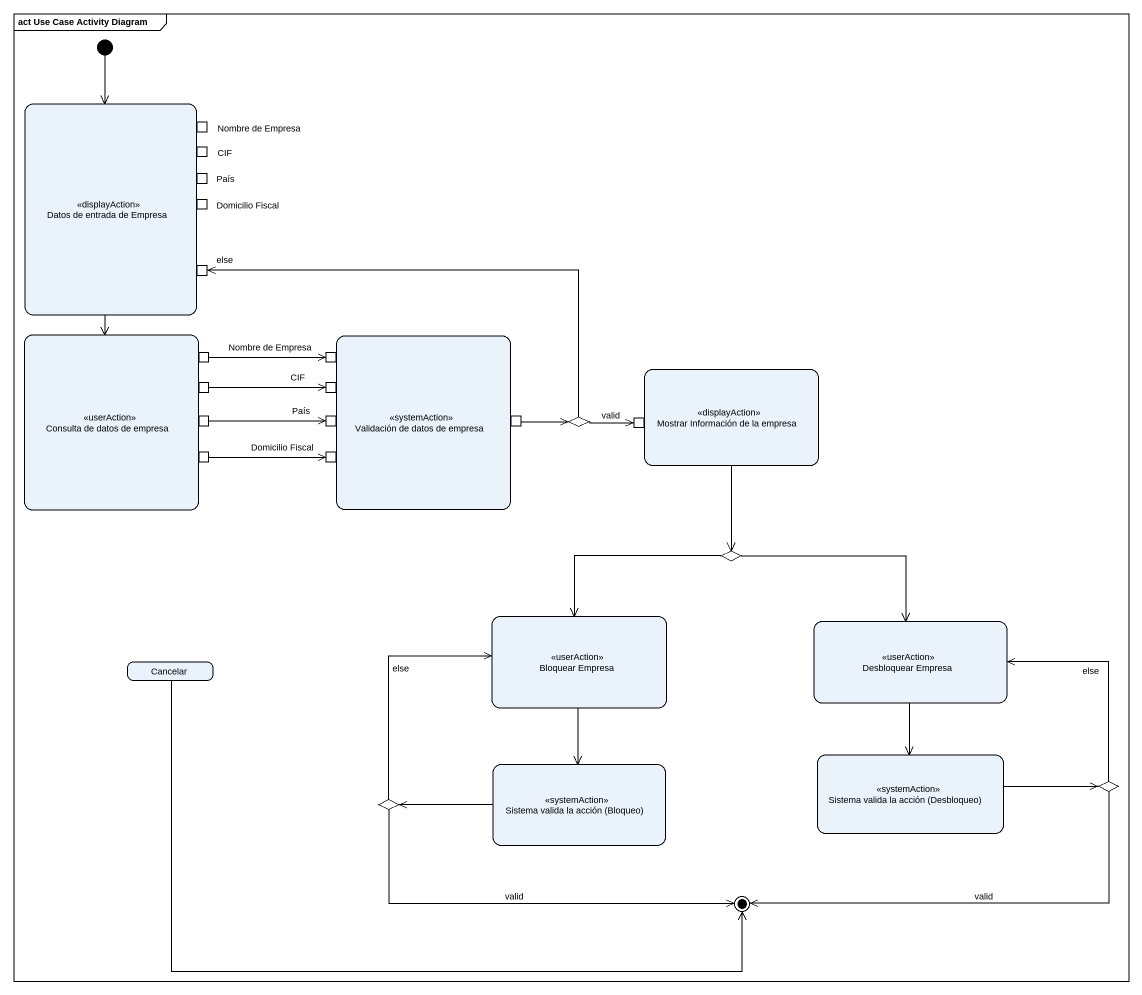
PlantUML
@startuml
mainframe act Use Case Activity Diagram
hide empty description
state "Datos de entrada de Empresa" as Datos_de_entrada_de_Empresa <<displayAction>> {
  state "Nombre de Empresa" as Nombre_de_Empresa <<inputPin>>
  state CIF <<inputPin>>
  state País <<inputPin>>
  state "Domicilio Fiscal" as Domicilio_Fiscal <<inputPin>>
  state "else" as else_ <<inputPin>>
}
state "Consulta de datos de empresa" as Consulta_de_datos_de_empresa <<userAction>> {
  state pin1 <<outputPin>>
  state pin2 <<outputPin>>
  state pin3 <<outputPin>>
  state pin6 <<outputPin>>
}
state "Validación de datos de empresa" as Validación_de_datos_de <<systemAction>> {
  state "Nombre de Empresa" as Nombre_de_Empresa_2 <<inputPin>>
  state "CIF" as CIF_2 <<inputPin>>
  state "País" as País_2 <<inputPin>>
  state pin4 <<outputPin>>
  state "Domicilio Fiscal" as Domicilio_Fiscal_2 <<inputPin>>
}
state "Mostrar Información de la empresa" as Mostrar_Información_de_la <<displayAction>> {
  state pin5 <<inputPin>>
}
state choice1 <<choice>>
state choice2 <<choice>>
state "Bloquear Empresa" as Bloquear_Empresa <<userAction>>
state "Desbloquear Empresa" as Desbloquear_Empresa <<userAction>>
state Cancelar
state "Sistema valida la acción (Bloqueo)" as Sistema_valida_la_acción <<systemAction>>
state "Sistema valida la acción (Desbloqueo)" as Sistema_valida_la_acción_2 <<systemAction>>
state choice3 <<choice>>
state choice4 <<choice>>
[*] --> Datos_de_entrada_de_Empresa
Datos_de_entrada_de_Empresa --> Consulta_de_datos_de_empresa
pin1 -right-> Nombre_de_Empresa_2
pin2 -right-> CIF_2
Mostrar_Información_de_la --> choice2
pin3 -right-> País_2
pin4 -right-> choice1
choice1 -left-> else_
choice1 -right-> pin5 : valid
pin6 -right-> Domicilio_Fiscal_2
choice2 --> Bloquear_Empresa
choice2 -right-> Desbloquear_Empresa
Bloquear_Empresa --> Sistema_valida_la_acción
Desbloquear_Empresa --> Sistema_valida_la_acción_2
Sistema_valida_la_acción -left-> choice4
Sistema_valida_la_acción_2 -right-> choice3
choice3 -up-> Desbloquear_Empresa : else
choice4 -up-> Bloquear_Empresa : else
Cancelar -right-> [*]
choice3 -left-> [*] : valid
choice4 -right-> [*] : valid
@enduml
